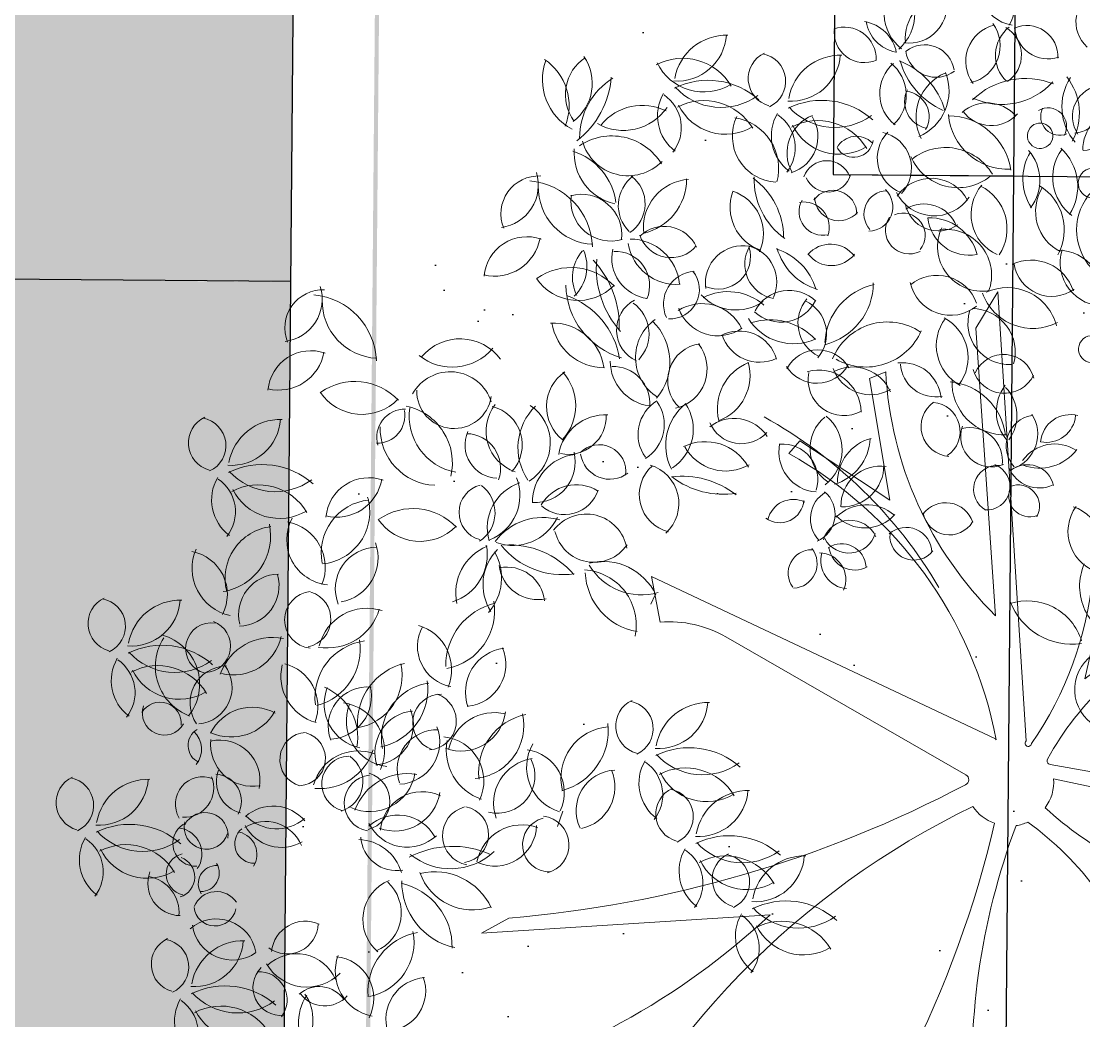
# Model space of a CAD drawing. Header units: millimetres. Extents: x 793 to 3159, y 750 to 2095.
# Drawn here: x 1213.542 to 1216.486, y 998.206 to 1000.975 of the extents above; entities that cross this region are included whole.
import ezdxf

# ---------------------------------------------------------------- set-up
doc = ezdxf.new("R2010")
doc.units = ezdxf.units.MM
doc.linetypes.add('CENTER', pattern=[50.8, 31.75, -6.35, 6.35, -6.35])
doc.linetypes.add('CONTINUA', pattern=[0])
for name, color, linetype in [('A-PISOS', 252, 'Continuous'), ('A-PROY', 252, 'Continuous'), ('A-TEXTO', 2, 'Continuous'), ('A-VEGETACION', 65, 'Continuous')]:
    doc.layers.add(name, color=color, linetype=linetype)
doc.layers.add('JUNTA DE CONTROL', color=7, linetype='Continuous', true_color=0xf43e0b)
pattern_1 = [(50, (-2174.8441, -711.9263), (1.8218467, -0.1593909), [0.1905, -2.0955]), (355, (-2174.8441, -711.9263), (-0.3524342, 1.9105685), [0.1524, -1.6764058]), (100.451445, (-2174.6923, -711.9396), (1.4694125, 1.7511775), [0.1619001, -1.7809024]), (46.1842, (-2174.844, -711.4183), (2.7107904, -0.4204233), [0.28575, -3.14325]), (96.63556, (-2174.6182, -711.4533), (2.3740413, 2.4742612), [0.2428502, -2.671356]), (351.18415, (-2174.844, -711.4183), (2.3740413, 2.4742612), [0.2285997, -2.5145973]), (21, (-2174.5901, -711.5453), (1.5161439, -1.022652), [0.1905, -2.0955]), (326, (-2174.5901, -711.5453), (0.6180203, 1.8418797), [0.1524, -1.6764]), (71.451445, (-2174.4638, -711.6305), (2.1341642, 0.8192277), [0.1619001, -1.7808994]), (37.5, (-2174.8441, -711.9263), (0.03088603, 0.84555039), [0, -1.65608, 0, -1.7018, 0, -1.68275]), (7.5, (-2174.8441, -711.9263), (0.66819663, 1.00180575), [0, -0.97028, 0, -1.61798, 0, -0.64135]), (327.5, (-2175.4105, -711.9263), (1.35590595, -0.05728744), [0, -0.635, 0, -1.9812, 0, -2.6289]), (317.5, (-2175.6645, -711.9263), (1.4812918, 0.2542649), [0, -0.8255, 0, -1.31572, 0, -1.8669])]

# ---------------------------------------------------------------- blocks, each defined once
blk = doc.blocks.new('A$C15914C01')
at = {"layer": 'A-PISOS', "linetype": 'CONTINUA', "ltscale": 0.5}
h = blk.add_hatch(dxfattribs=at)
h.set_pattern_fill('AR-CONC', color=250, scale=0.01)
h.set_pattern_definition(pattern_1)
h.paths.add_polyline_path([(34.8168, -43.9696), (34.8168, -45.5368), (37.5768, -49.109), (37.8168, -48.8387), (37.8168, -47.0445), (37.1712, -47.0445)])
h.paths.add_polyline_path([(37.8168, 43.8485), (34.8168, 43.8485), (34.8168, 37.847), (34.8283, 37.0262), (37.8167, 37.0262)])
h.paths.add_polyline_path([(34.8283, 37.6485), (34.8168, 37.847), (34.8168, 34.847), (34.8283, 34.847)])
h.paths.add_polyline_path([(34.8283, 34.847), (34.8168, 34.847), (34.8168, 31.847), (34.8283, 31.847)])
h.paths.add_polyline_path([(34.8283, 31.847), (34.8168, 31.847), (34.8168, 28.847), (34.8283, 28.847)])
h.paths.add_polyline_path([(34.8283, 28.847), (34.8168, 28.847), (34.8168, 25.847), (34.8283, 25.847)])
h.paths.add_polyline_path([(34.8283, 25.847), (34.8168, 25.847), (34.8168, 22.847), (34.8283, 22.847)])
h.paths.add_polyline_path([(34.8283, 22.847), (34.8168, 22.847), (34.8168, 19.847), (34.8283, 19.847)])
h.paths.add_polyline_path([(34.8283, 19.847), (34.8168, 19.847), (34.8168, 16.847), (34.8283, 16.847)])
h.paths.add_polyline_path([(34.8283, 16.847), (34.8168, 16.847), (34.8168, 13.847), (34.8283, 13.847)])
h.paths.add_polyline_path([(34.8283, 13.847), (34.8168, 13.847), (34.8168, 10.847), (34.8283, 10.847)])
h.paths.add_polyline_path([(34.8283, 10.847), (34.8168, 10.847), (34.8168, 7.847), (34.8283, 7.847)])
h.paths.add_polyline_path([(34.8283, 7.847), (34.8168, 7.847), (34.8283, 4.847), (34.8302, 4.2785)])
h.paths.add_polyline_path([(35.4479, 70.8448), (34.8168, 70.847), (34.8168, 67.847), (35.4198, 67.8451)])
edge = h.paths.add_edge_path()
edge.add_line((34.8168, 74.1154), (34.8168, 73.847))
edge.add_line((34.8168, 73.847), (35.4697, 73.1776))
edge.add_arc((34.4697, 73.1776), 1, 360, 429.689)
h.paths.add_polyline_path([(34.8168, 43.847), (37.8168, 43.847), (34.8168, 43.8485)], flags=17)
h.paths.add_polyline_path([(37.8168, 3.6561), (34.828, 3.6563), (34.8168, -35.1005), (37.8168, -35.1005)])
h.paths.add_polyline_path([(34.8282, 4.2785), (34.8302, 4.2785), (34.8283, 4.847)])
h = blk.add_hatch(dxfattribs=at)
h.set_pattern_fill('AR-CONC', color=250, scale=0.01)
h.set_pattern_definition(pattern_1)
h.paths.add_polyline_path([(34.8168, -42.8196), (32.6278, -43.153), (34.8205, -45.9618), (37.6167, -49.5446), (37.8168, -49.3615), (37.8119, -45.957), (37.2624, -45.9569), (35.0767, -43.153)])
h.paths.add_polyline_path([(37.8168, -31.153), (31.8168, -31.153), (31.8168, -34.153), (37.8168, -34.153)])
h.paths.add_polyline_path([(37.8168, -28.153), (31.8168, -28.153), (31.8168, -31.153), (37.8168, -31.153)])
h.paths.add_polyline_path([(37.8168, -25.153), (31.8168, -25.153), (31.8168, -28.153), (37.8168, -28.153)])
h.paths.add_polyline_path([(37.8168, -22.153), (31.8168, -22.153), (31.8168, -25.153), (37.8168, -25.153)])
h.paths.add_polyline_path([(37.8168, -19.153), (31.8168, -19.153), (31.8168, -22.153), (37.8168, -22.153)])
h.paths.add_polyline_path([(37.8168, -16.153), (31.8168, -16.153), (31.8168, -19.153), (37.8168, -19.153)])
h.paths.add_polyline_path([(37.8168, -13.153), (31.8168, -13.153), (31.8168, -16.153), (37.8168, -16.153)])
h.paths.add_polyline_path([(37.8168, -10.153), (31.8168, -10.153), (31.8168, -13.153), (37.8168, -13.153)])
h.paths.add_polyline_path([(37.8168, -7.153), (31.8168, -7.153), (31.8168, -10.153), (37.8168, -10.153)])
h.paths.add_polyline_path([(37.8168, -4.153), (31.8168, -4.153), (31.8168, -7.153), (37.8168, -7.153)])
h.paths.add_polyline_path([(37.8168, -1.153), (31.8168, -1.153), (31.8168, -4.153), (37.8168, -4.153)])
h.paths.add_polyline_path([(37.8168, 1.847), (30.6868, 1.8451), (30.685, -0.9441), (31.8168, -0.2966), (31.8168, -1.153), (37.8168, -1.153)])
h.paths.add_polyline_path([(34.59, 4.845), (30.6888, 4.8472), (30.6868, 1.8451), (34.8168, 1.847), (37.8168, 1.847), (37.8222, 3.6561), (34.5899, 3.6564)])
h.paths.add_polyline_path([(34.5903, 7.847), (30.6908, 7.8447), (30.6888, 4.8472), (34.59, 4.845)])
h.paths.add_polyline_path([(34.5906, 10.845), (30.6929, 10.847), (30.6908, 7.847), (34.5903, 7.847)])
h.paths.add_polyline_path([(34.5908, 13.845), (30.695, 13.847), (30.6929, 10.8498), (34.5906, 10.845)])
h.paths.add_polyline_path([(34.5911, 16.845), (30.6969, 16.8585), (30.6949, 13.847), (34.5908, 13.845)])
h.paths.add_polyline_path([(34.5914, 19.847), (30.6989, 19.8439), (30.6969, 16.847), (34.5911, 16.845)])
h.paths.add_polyline_path([(34.5917, 22.847), (30.701, 22.847), (30.6989, 19.847), (34.5914, 19.847)])
h.paths.add_polyline_path([(34.5919, 25.845), (30.703, 25.8545), (30.701, 22.847), (34.5917, 22.847)])
h.paths.add_polyline_path([(34.5922, 28.845), (30.705, 28.847), (30.703, 25.8545), (34.5919, 25.845)])
h.paths.add_polyline_path([(34.5925, 31.845), (30.707, 31.847), (30.705, 28.8431), (34.5922, 28.845)])
h.paths.add_polyline_path([(34.5927, 34.847), (30.7091, 34.847), (30.707, 31.847), (34.5925, 31.845)])
h.paths.add_polyline_path([(34.8168, 37.847), (30.7111, 37.8474), (30.7091, 34.847), (34.5927, 34.847), (34.5929, 37.0264), (34.8167, 37.0263)])
h.paths.add_polyline_path([(34.8168, 40.847), (30.7131, 40.8474), (30.7111, 37.8474), (34.8168, 37.847)])
h.paths.add_polyline_path([(31.8168, -35.1004), (37.8168, -35.1004), (37.8168, -34.153), (31.8168, -34.153)])
h.paths.add_polyline_path([(34.8168, -42.8196), (31.8168, -38.9711), (31.8168, -42.1142), (32.6278, -43.153)])
edge = h.paths.add_edge_path()
edge.add_arc((36.3898, 42.3598), 1.2114, 269.2435, 270.7565)
edge.add_line((36.4058, 41.1485), (36.3738, 41.1485))
h.paths.add_polyline_path([(33.4212, 52.8383), (33.4232, 55.847), (30.7232, 55.8475), (30.7212, 52.8475)])
h.paths.add_polyline_path([(33.4293, 64.8439), (33.4313, 67.847), (30.7313, 67.8588), (30.7293, 64.847)])
h.paths.add_polyline_path([(33.4253, 58.8475), (33.4273, 61.8475), (30.7273, 61.8475), (30.7252, 58.8475)])
h.paths.add_polyline_path([(33.4273, 61.847), (33.4293, 64.847), (30.7293, 64.8469), (30.7273, 61.847)])
h.paths.add_polyline_path([(33.4232, 55.8473), (33.4252, 58.8443), (30.7252, 58.8521), (30.7233, 55.8475)])
h.paths.add_polyline_path([(33.4192, 49.8415), (33.4212, 52.8413), (30.7212, 52.8475), (30.7192, 49.8415)])
h.paths.add_polyline_path([(33.4172, 46.8418), (33.4192, 49.8415), (30.7192, 49.8415), (30.7171, 46.8418)])
edge = h.paths.add_edge_path()
edge.add_line((33.4164, 45.5627), (33.4172, 46.8418))
edge.add_line((33.4172, 46.8418), (30.7171, 46.8418))
edge.add_line((30.7171, 46.8418), (30.7131, 40.8474))
edge.add_line((30.7131, 40.8474), (34.8168, 40.847))
edge.add_line((34.8168, 40.847), (34.8168, 43.672))
edge.add_arc((35.4163, 45.58), 2, 180.4964, 252.5566, ccw=False)
edge = h.paths.add_edge_path()
edge.add_line((33.4183, 67.8436), (33.4463, 70.8436))
edge.add_line((33.4463, 70.8436), (31.8168, 70.8493))
edge.add_line((31.8168, 70.8493), (29.2404, 70.847))
edge.add_arc((28.732, 68.9127), 2, -0.0386, 75.2748, ccw=False)
edge.add_line((30.732, 68.9114), (30.7313, 67.8475))
edge.add_line((30.7313, 67.8475), (33.4183, 67.8436))
edge = h.paths.add_edge_path()
edge.add_line((33.4333, 70.8393), (33.4337, 71.5955))
edge.add_arc((31.4338, 71.5781), 2, 0.4964, 78.8828)
edge.add_line((31.8194, 73.5406), (31.8168, 70.847))
edge.add_line((31.8168, 70.847), (33.4333, 70.8393))
at = {"layer": 'A-PISOS', "color": 250, "linetype": 'CONTINUA', "ltscale": 0.5}
blk.add_line((30.6929, 10.847), (34.5906, 10.847), dxfattribs=at)
blk = doc.blocks.new('XR-CONJUNTO$0$A$C458D45B7')
at = {"lineweight": 0, "extrusion": (-2.43104e-07, -5.45806e-06, 1)}
for p, q in [((-0.995, 0.4864), (-0.9832, 0.5121)), ((-1.2482, -0.1317), (-1.2336, -0.0892))]:
    blk.add_line(p, q, dxfattribs=at)
blk.add_lwpolyline([(0.1057, -1.746), (0.1681, -1.7494, -0.110183), (-0.0866, -0.95, -0.110183), (0.0225, -0.1181, 0.069274), (0.0548, -0.1083, -0.159056), (0.3751, -0.5382), (0.4313, -0.5098), (0.2694, -0.2414), (0.6188, -0.3643), (0.5483, -0.2962, -0.129481), (0.1024, -0.068, 0.184379), (0.1254, 0.0127), (0.8832, -0.1415), (0.8943, -0.0784), (0.1156, 0.0518, -0.487233), (0.1075, 0.0667, -0.157099), (0.4909, 0.4325), (0.4557, 0.4846), (0.2096, 0.2904), (0.2879, 0.6525), (0.2292, 0.5741, -0.1274), (0.063, 0.1098, -1.508538), (0.0487, 0.1166), (-0.0409, 1.3604), (-0.1014, 1.2588), (-0.0393, 0.4627, -0.187108), (-0.3498, 1.1361), (-0.3949, 1.1174), (-0.3356, 0.7801), (-0.586, 0.9428), (-0.6161, 0.9071, -0.222061), (-0.0345, 0.1193), (-0.0367, 0.1218), (-0.9935, 0.563), (-0.9683, 0.4373, -0.148996), (-0.7862, 0.3977), (-0.1177, 0.0214, -0.61159), (-0.1188, -0.006, -0.101655), (-1.381, -0.3864), (-1.4565, -0.4291), (-0.657, -0.3716, -0.12496), (-1.5382, -0.8654), (-1.5037, -0.924), (-0.968, -0.7054), (-1.2263, -1.1913), (-1.1801, -1.2004, -0.176723), (-0.0978, -0.0662, 0.164875), (-0.0374, -0.112, -0.122319), (-0.6656, -1.3725), (-0.6394, -1.3961), (-0.165, -0.7555, -0.101541), (-0.347, -1.7346), (-0.3067, -1.749), (-0.1198, -1.2235), (0.1057, -1.746)], format="xyb", close=True, dxfattribs=at)
at = {"lineweight": 0, "extrusion": (2.43104e-07, 5.45806e-06, -1)}
for centre, major_axis, start_param, end_param in [((0.0042, 2.1974), (0.0729, 0.0664, 0), 2.435719, 4.793581), ((-0.1299, 2.1619), (0.0875, -0.0961, 0), 4.288332, 5.954002), ((-0.2372, 2.1306), (0.0929, 0.0846, 0), 2.963691, 4.711116), ((-0.4058, 2.1267), (0.0945, 0.086, 0), 6.118592, 7.872489), ((-0.293, 2.1509), (0.0767, 0.0698, 0), 0.466811, 2.453539), ((0.2617, 2.1105), (0.0688, 0.0627, 0), 3.032355, 5.058346), ((-0.1885, 2.0624), (0.0852, 0.0776, 0), 3.756525, 5.436782), ((-0.4714, 2.0024), (0.0589, -0.0646, 0), 3.521134, 5.485211), ((-0.4325, 2.0004), (0.0716, -0.0786, 0), 4.02893, 5.260687), ((-0.3105, 2.1233), (0.0764, 0.0696, 0), 2.495781, 3.712279), ((-0.0328, 1.9994), (0.076, 0.0692, 0), 3.228586, 5.199475), ((-0.1454, 2.0411), (0.0706, -0.0775, 0), -1.470872, 0.49979), ((0.0466, 2.0162), (0.0674, -0.074, 0), 1.501594, 3.203821), ((-0.07, 2.016), (0.0655, 0.0596, 0), 5.981568, 7.978483), ((0.0335, 2.0128), (0.0579, -0.0636, 0), 3.454568, 5.497253), ((0.0914, 2.099), (0.0621, -0.0681, 0), 0.403031, 2.295039), ((-0.9355, 2.0725), (0.0917, -0.1007, 0), -0.777492, 0.800951), ((-0.7983, 1.9196), (0.0977, -0.1073, 0), 2.477681, 3.902549), ((-0.4172, 2.0758), (0.0619, 0.0564, 0), 1.882964, 4.009811), ((-0.249, 1.9601), (0.0612, 0.0557, 0), 4.777693, 6.850302), ((-1.2998, 1.9265), (0.0962, 0.0876, 0), 0.12096, 1.668935), ((-0.9188, 1.843), (0.1055, -0.1158, 0), 3.38331, 4.908592), ((-0.6597, 1.9456), (0.0578, 0.0526, 0), 2.569534, 5.006064), ((-0.7114, 1.9376), (0.0521, -0.0572, 0), 4.051015, 6.582941), ((-0.6194, 2.0197), (0.0917, -0.1007, 0), -0.777492, 0.800951), ((-0.4822, 1.8669), (0.0977, -0.1073, 0), 2.477681, 3.902549), ((-0.2181, 2.0381), (0.0628, 0.0572, 0), 1.653322, 3.720775), ((-1.152, 1.9381), (0.1152, 0.1049, 0), 2.795095, 4.221359), ((-1.3878, 1.8644), (0.1039, -0.1141, 0), 4.462982, 5.82067), ((-1.1219, 1.8971), (0.0823, -0.0904, 0), 1.663538, 3.291746), ((-0.8615, 2.0515), (0.0974, -0.107, 0), 0.190237, 1.841773), ((-0.2631, 1.9078), (0.0742, -0.0815, 0), 1.389785, 3.157191), ((-0.4105, 1.9023), (0.0749, -0.0822, 0), 4.528164, 6.260856), ((-0.3885, 1.8048), (0.1511, 0.1376, 0), 5.790531, 6.74088), ((-0.111, 2.0591), (0.1593, 0.1451, 0), 2.721102, 3.592312), ((-1.3634, 1.9626), (0.1662, -0.1825, 0), -0.763834, 0.071768), ((-0.8471, 1.7282), (0.156, 0.1421, 0), 4.983233, 6.17178), ((-0.1396, 1.8436), (0.0979, 0.0892, 0), 3.408341, 5.039982), ((-0.3192, 1.9147), (0.0929, -0.102, 0), -1.217298, 0.327095), ((0.0319, 1.7409), (0.1422, -0.1561, 0), 3.105155, 4.25074), ((-0.0365, 2.0707), (0.1414, 0.1288, 0), 1.467491, 2.732342), ((0.2821, 1.8758), (0.1111, 0.1011, 0), 3.157429, 4.441949), ((0.0189, 1.8558), (0.1089, -0.1195, 0), -1.511614, -0.337271), ((-1.009, 1.7783), (0.131, -0.1438, 0), 2.296813, 3.315554), ((-0.814, 2.036), (0.1269, 0.1155, 0), 1.666781, 3.133707), ((-0.2288, 1.8855), (0.0506, -0.0555, 0), 0.933482, 2.755369), ((0.2485, 1.8483), (0.0645, 0.0587, 0), 3.279326, 5.34853), ((0.1587, 1.8899), (0.0599, -0.0657, 0), -1.298179, 0.629945), ((-0.8653, 1.841), (0.0909, 0.0828, 0), 2.943806, 4.400315), ((-1.0319, 1.8066), (0.0813, 0.074, 0), 6.042078, 7.680112), ((-0.8582, 1.7264), (0.1055, -0.1158, 0), 3.38331, 4.908592), ((-0.5311, 1.6755), (0.156, 0.1421, 0), 4.983233, 6.17178), ((-0.3061, 1.8431), (0.0521, 0.0475, 0), 5.554345, 7.543913), ((-0.074, 1.7783), (0.0778, 0.0708, 0), 4.718022, 6.28628), ((-1.0838, 1.9455), (0.0991, -0.1088, 0), -0.235546, 1.240656), ((-1.0291, 1.7206), (0.0995, -0.1093, 0), 2.987152, 4.333632), ((-0.8009, 1.9349), (0.0974, -0.107, 0), 0.190237, 1.841773), ((-0.498, 1.9833), (0.1269, 0.1155, 0), 1.666781, 3.133707), ((-0.0641, 1.9178), (0.0654, -0.0719, 0), -0.113868, 1.668116), ((0.0938, 1.8197), (0.0347, -0.0381, 0), 3.344357, 5.954753), ((0.126, 1.8478), (0.0388, 0.0354, 0), 1.911053, 4.31249), ((0.2993, 1.7579), (0.0802, 0.073, 0), 3.851049, 5.360604), ((0.1863, 1.8557), (0.0752, 0.0685, 0), 0.549271, 2.256423), ((-0.653, 1.7863), (0.0858, -0.0942, 0), 0.781255, 2.741725), ((-0.7937, 1.6949), (0.096, -0.1054, 0), 4.01839, 5.703394), ((-0.5493, 1.7883), (0.0909, 0.0828, 0), 2.943806, 4.400315), ((-0.7159, 1.7539), (0.0813, 0.074, 0), 6.042078, 7.680112), ((-0.5178, 1.7413), (0.0819, 0.0746, 0), 3.373512, 5.073607), ((-0.5421, 1.6737), (0.1055, -0.1158, 0), 3.38331, 4.908592), ((-0.6478, 1.7849), (0.0704, -0.0773, 0), -1.40138, 0.435272), ((-0.1814, 1.6713), (0.118, -0.1296, 0), 3.873122, 5.299363), ((-0.0171, 1.8665), (0.1229, 0.1119, 0), 2.257964, 3.78171), ((0.0722, 1.7936), (0.0237, -0.0261, 0), 2.96706, 9.250245), ((-0.4848, 1.8822), (0.0974, -0.107, 0), 0.190237, 1.841773), ((-0.2766, 1.7286), (0.0686, -0.0753, 0), 1.097202, 3.081073), ((-0.3848, 1.6998), (0.0683, -0.0751, 0), 4.086773, 6.202249), ((-1.1128, 1.6223), (0.1187, 0.1081, 0), 4.848797, 6.466165), ((-1.0695, 1.804), (0.097, 0.0883, 0), 1.500249, 3.596824), ((-0.4359, 1.7257), (0.0419, -0.046, 0), 2.826188, 4.650454), ((-0.4438, 1.7833), (0.0397, 0.0362, 0), 0.868721, 3.311423), ((-1.0739, 1.736), (0.1068, 0.0973, 0), 2.523636, 3.952007), ((-1.273, 1.5741), (0.1281, 0.1167, 0), 5.751999, 6.8786), ((-0.1879, 1.6085), (0.1112, 0.1012, 0), 4.767873, 6.47899), ((0.1669, 1.6745), (0.1047, 0.0953, 0), 3.274239, 4.424714), ((-0.0544, 1.6689), (0.0855, -0.0939, 0), -1.555152, -0.195414), ((0.2402, 1.6801), (0.0975, 0.0888, 0), 2.940453, 4.494287), ((0.0349, 1.6527), (0.1056, 0.0962, 0), 6.178704, 7.585525), ((-0.5176, 1.6517), (0.0501, 0.0456, 0), 4.224988, 6.658395), ((-0.1553, 1.7894), (0.0954, -0.1047, 0), 0.046634, 1.902742), ((0.2206, 1.6638), (0.0279, -0.0307, 0), 2.96706, 9.250245), ((-1.4355, 1.6437), (0.0877, 0.0799, 0), 0.433013, 2.162826), ((-0.5147, 1.6977), (0.0439, -0.0482, 0), -0.56334, 1.901924), ((-1.3147, 1.5651), (0.0708, -0.0777, 0), 1.912634, 3.921497), ((-1.3553, 1.4666), (0.1282, -0.1407, 0), 3.959959, 5.407863), ((-0.9938, 1.5913), (0.068, -0.0746, 0), 1.509031, 3.230067), ((-1.1165, 1.5946), (0.0711, 0.0647, 0), 6.086583, 7.987859), ((-0.8905, 1.5304), (0.0904, -0.0993, 0), 2.180836, 3.805257), ((-1.0613, 1.664), (0.1148, 0.1045, 0), 0.729589, 2.076019), ((-0.8419, 1.502), (0.1388, -0.1524, 0), 4.502869, 5.43636), ((-0.5182, 1.668), (0.1486, 0.1354, 0), 2.914364, 3.903954), ((-0.2276, 1.5595), (0.0766, -0.0842, 0), 2.904002, 4.961936), ((0.0057, 1.5758), (0.0909, 0.0828, 0), 2.724137, 4.584349), ((-0.1496, 1.5339), (0.0979, 0.0892, 0), 5.907215, 7.590286), ((0.1866, 1.5851), (0.0842, -0.0924, 0), 1.201658, 2.848598), ((-0.0012, 1.5327), (0.1054, 0.096, 0), 5.984703, 7.520962), ((-1.1585, 1.6403), (0.1171, 0.1066, 0), 2.346008, 3.897533), ((-1.1966, 1.5079), (0.0832, 0.0758, 0), 5.174415, 7.124419), ((-0.6595, 1.5891), (0.0929, 0.0846, 0), 2.627043, 4.223783), ((-0.8165, 1.5144), (0.0838, -0.0921, 0), 4.193796, 5.852843), ((-0.4997, 1.5714), (0.0445, -0.0489, 0), 2.944219, 5.44265), ((-0.3491, 1.5731), (0.0478, 0.0436, 0), 3.148251, 5.403679), ((-0.4013, 1.5925), (0.0497, 0.0453, 0), 6.214944, 8.566879), ((-0.2205, 1.6862), (0.0787, -0.0864, 0), -0.245148, 1.837365), ((0.3329, 1.535), (0.1162, 0.1058, 0), 3.122332, 4.628138), ((-1.1158, 1.6017), (0.0814, 0.0742, 0), 2.006107, 4.023111), ((-0.528, 1.5782), (0.0442, -0.0486, 0), 0.500448, 2.802096), ((-0.5802, 1.5341), (0.0521, 0.0474, 0), 5.268129, 7.350204), ((-0.4837, 1.6205), (0.0498, 0.0453, 0), 1.422714, 3.822562), ((-0.2083, 1.6213), (0.0631, -0.0693, 0), 0.112143, 2.110108), ((-0.2468, 1.505), (0.0717, 0.0653, 0), 4.892044, 6.630501), ((-0.2882, 1.5286), (0.0442, -0.0485, 0), 0.255526, 2.887943), ((-0.3051, 1.5146), (0.0414, -0.0455, 0), 3.483272, 6.139391), ((-0.2317, 1.4264), (0.1016, 0.0926, 0), 5.415593, 6.754417), ((-0.1223, 1.576), (0.085, 0.0774, 0), 2.11334, 3.773203), ((-0.9659, 1.4359), (0.0722, 0.0658, 0), 4.673764, 6.588465), ((-0.0858, 1.485), (0.083, -0.0911, 0), 0.579053, 2.739108), ((-0.1861, 1.4051), (0.0941, 0.0857, 0), 5.318722, 7.374748), ((-1.3455, 1.3817), (0.0886, 0.0806, 0), 3.960448, 5.771942), ((-0.9481, 1.5375), (0.061, -0.067, 0), -0.150992, 1.981102), ((-1.4365, 1.5191), (0.0859, -0.0944, 0), -0.662987, 0.966479), ((-0.9337, 1.5074), (0.0992, 0.0904, 0), 2.220183, 3.713936), ((-1.0597, 1.3608), (0.1011, 0.0921, 0), 5.439001, 6.928596), ((-0.7482, 1.3789), (0.0762, 0.0694, 0), 3.722819, 5.63009), ((-0.8167, 1.4505), (0.0603, -0.0662, 0), -1.159685, 1.145202), ((-0.6463, 1.4317), (0.0714, 0.0651, 0), 2.477016, 4.406547), ((-0.7569, 1.3812), (0.0694, -0.0762, 0), 4.137529, 5.870655), ((-0.704, 1.3144), (0.1119, -0.1229, 0), 4.171907, 5.160271), ((-0.4956, 1.5206), (0.1106, -0.1214, 0), 1.015052, 2.030709), ((-0.5052, 1.4057), (0.0555, -0.061, 0), 3.014721, 4.80292), ((0.1269, 1.3556), (0.0816, -0.0896, 0), 3.861328, 5.736568), ((0.2517, 1.4439), (0.0813, -0.0893, 0), 0.692403, 2.597207), ((-1.1108, 1.3917), (0.0808, 0.0736, 0), 3.386603, 4.597162), ((-1.2939, 1.4198), (0.0841, 0.0766, 0), 0.322787, 1.54187), ((-0.9978, 1.4459), (0.084, 0.0765, 0), 2.436245, 4.083302), ((-1.1007, 1.3682), (0.0639, -0.0701, 0), 3.828768, 5.840055), ((-0.5034, 1.5093), (0.0542, -0.0596, 0), -0.192693, 1.638897), ((0.0511, 1.3256), (0.0912, 0.083, 0), 5.008977, 6.700148), ((-1.2224, 1.2529), (0.1215, 0.1107, 0), 4.829964, 6.260834), ((-1.3566, 1.2537), (0.1802, -0.1979, 0), 4.689281, 5.487505), ((-0.8903, 1.4189), (0.1777, -0.1951, 0), 1.569254, 2.391962), ((0.1079, 1.455), (0.0714, -0.0784, 0), 0.109406, 2.139195), ((-1.205, 1.4659), (0.1033, 0.094, 0), 1.507007, 3.274527), ((-0.8763, 1.3191), (0.0611, -0.0671, 0), 1.879129, 3.811135), ((-0.949, 1.3586), (0.0599, 0.0546, 0), 0.054114, 2.354051), ((-0.1723, 1.4082), (0.0844, 0.0769, 0), 1.617882, 3.663346), ((-0.2092, 1.2879), (0.0862, 0.0785, 0), 4.763491, 6.669633), ((-2.0314, 1.3228), (0.0877, 0.0799, 0), 0.433013, 2.162826), ((-1.0243, 1.3738), (0.1579, 0.1438, 0), 2.583302, 3.854955), ((-0.787, 1.2057), (0.1099, 0.1001, 0), 4.957677, 6.173301), ((-0.6187, 1.2527), (0.0789, 0.0718, 0), 4.358962, 6.212976), ((-0.5633, 1.3809), (0.1309, 0.1192, 0), 0.733394, 2.059133), ((-0.3474, 1.2096), (0.1268, 0.1155, 0), 3.913737, 5.238547), ((0.0552, 1.4072), (0.0994, -0.1091, 0), 0.247987, 1.955937), ((-0.0138, 1.2312), (0.1042, 0.0949, 0), 5.013393, 6.761813), ((-1.9106, 1.2442), (0.0708, -0.0777, 0), 1.912634, 3.921497), ((-1.9513, 1.1457), (0.1282, -0.1407, 0), 3.959959, 5.407863), ((-1.3079, 1.1276), (0.1656, 0.1508, 0), 5.778144, 6.851017), ((-1.0024, 1.2462), (0.0696, 0.0634, 0), 2.725223, 4.948788), ((-0.8592, 1.1981), (0.0824, -0.0904, 0), 3.301613, 4.995181), ((-0.767, 1.4362), (0.0892, -0.098, 0), 0.126513, 1.545739), ((-0.6424, 1.3776), (0.0718, -0.0789, 0), -0.389637, 1.478935), ((-0.4919, 1.2698), (0.0755, 0.0688, 0), 2.758842, 4.586416), ((-0.6154, 1.2384), (0.0679, -0.0745, 0), 4.313629, 6.154081), ((-1.7544, 1.3194), (0.1171, 0.1066, 0), 2.346008, 3.897533), ((-1.1102, 1.2347), (0.07, -0.0768, 0), 4.485205, 6.206033), ((-0.8168, 1.3464), (0.0849, 0.0773, 0), 1.683404, 3.531065), ((-0.0087, 1.2737), (0.0771, -0.0847, 0), 0.678402, 2.611537), ((-0.112, 1.1928), (0.0813, -0.0893, 0), 3.878152, 5.717737), ((-1.2724, 1.12), (0.1058, 0.0963, 0), 5.403044, 6.867191), ((-0.9137, 1.1706), (0.0958, 0.0873, 0), 2.860422, 4.82661), ((-1.1043, 1.1567), (0.1156, 0.1052, 0), 6.209025, 7.712616), ((-0.6071, 1.3584), (0.0989, -0.1086, 0), 0.294169, 1.747426), ((-0.67, 1.1032), (0.1171, -0.1285, 0), 3.576093, 4.681646), ((-0.3449, 1.1103), (0.1211, 0.1103, 0), 4.257347, 6.034635), ((-0.0846, 1.211), (0.0929, 0.0846, 0), 2.79378, 4.515572), ((-0.2468, 1.1762), (0.0923, 0.084, 0), 5.935163, 7.664121), ((-1.1305, 1.2878), (0.1089, 0.0992, 0), 2.299701, 3.713789), ((-0.7554, 1.1381), (0.0794, 0.0723, 0), 4.933114, 6.739463), ((-0.4065, 1.3168), (0.1132, -0.1243, 0), -0.424739, 1.243343), ((0.2212, 1.2039), (0.0251, -0.0276, 0), 2.96706, 9.250245), ((-1.5286, 1.0775), (0.094, -0.1032, 0), 3.007891, 4.802385), ((-0.8507, 1.1073), (0.0693, -0.0761, 0), 1.484213, 3.740786), ((-0.9567, 1.1387), (0.0754, -0.0828, 0), -1.507027, 0.507296), ((-0.7001, 1.2689), (0.0737, -0.0809, 0), 0.29539, 1.986601), ((-1.9414, 1.0608), (0.0886, 0.0806, 0), 3.960448, 5.771942), ((-1.5522, 1.2853), (0.1086, 0.0989, 0), 1.431238, 2.976463), ((-0.5369, 1.0974), (0.0658, -0.0722, 0), 2.786116, 4.927942), ((-0.0228, 1.1011), (0.0578, -0.0635, 0), 2.718476, 5.202531), ((-2.0324, 1.1982), (0.0859, -0.0944, 0), -0.662987, 0.966479), ((-0.9869, 1.1611), (0.0852, -0.0935, 0), 0.871539, 2.291423), ((-0.6777, 1.0309), (0.0927, -0.1017, 0), 2.059504, 3.492689), ((-0.8596, 1.1211), (0.0902, -0.099, 0), -1.122903, 0.372254), ((-0.5413, 1.2019), (0.067, -0.0735, 0), -0.319303, 1.742731), ((-0.4409, 1.0338), (0.0849, 0.0773, 0), 4.975327, 6.602725), ((-0.3023, 1.0547), (0.072, -0.079, 0), 3.75091, 5.351098), ((-0.2116, 1.1655), (0.066, -0.0724, 0), 0.546012, 2.232732), ((-1.5552, 1.0062), (0.0882, 0.0803, 0), 4.376918, 6.706693), ((-1.1709, 1.0321), (0.0792, -0.087, 0), 1.388174, 3.260866), ((-1.3462, 1.0335), (0.0931, -0.1023, 0), 4.706547, 6.175138), ((-1.1048, 1.0417), (0.0689, -0.0757, 0), 3.841411, 5.517894), ((-0.4653, 1.1127), (0.0669, -0.0734, 0), 0.220103, 2.505457), ((-0.5342, 1.0219), (0.0789, -0.0866, 0), 3.594028, 5.438478), ((-0.3918, 1.1823), (0.0816, 0.0743, 0), 1.780436, 3.521944), ((-0.0208, 1.1688), (0.0604, -0.0663, 0), -0.386025, 2.03652), ((-1.8183, 0.932), (0.1215, 0.1107, 0), 4.829964, 6.260834), ((-0.1847, 0.9403), (0.1257, 0.1145, 0), 5.531693, 6.884809), ((-0.021, 1.1094), (0.0976, -0.1072, 0), 0.681699, 2.34653), ((0.0778, 1.029), (0.0809, -0.0889, 0), 1.574231, 2.956224), ((-0.0971, 1.0171), (0.0828, 0.0754, 0), 6.243367, 7.661544), ((-1.8009, 1.145), (0.1033, 0.094, 0), 1.507007, 3.274527), ((-1.5448, 1.0724), (0.07, -0.0769, 0), -0.68977, 2.320487), ((-1.3376, 0.9627), (0.0874, 0.0796, 0), 2.623712, 4.545795), ((-1.2062, 0.9183), (0.1081, -0.1187, 0), 1.708503, 3.098877), ((-1.4021, 0.9296), (0.0841, -0.0923, 0), 4.461105, 6.452023), ((-0.9253, 0.9573), (0.0806, 0.0734, 0), 3.252058, 4.890122), ((-1.0725, 0.9836), (0.0744, -0.0817, 0), -1.448474, 0.171544), ((-0.8112, 0.9288), (0.0985, -0.1082, 0), 1.831021, 3.199634), ((-1.0088, 0.9708), (0.0857, -0.0941, 0), -1.436373, 0.154478), ((-0.1675, 0.986), (0.0558, -0.0613, 0), 0.798614, 3.251784), ((-0.2228, 0.9719), (0.0542, -0.0596, 0), 3.954961, 6.417696), ((-1.6798, 0.9428), (0.0579, 0.0528, 0), 3.59556, 5.460531), ((-1.758, 1.0028), (0.052, -0.0571, 0), -1.020319, 0.753739), ((-1.5119, 1.0019), (0.116, 0.1056, 0), 2.481573, 4.024265), ((-1.7087, 0.8718), (0.1187, 0.1081, 0), 5.646964, 7.247292), ((-1.4637, 0.924), (0.0733, -0.0805, 0), 4.103585, 6.187534), ((-1.1243, 0.8789), (0.0882, -0.0968, 0), 2.464608, 3.925538), ((-1.2285, 1.0053), (0.0712, -0.0782, 0), -0.876513, 0.931251), ((-0.7677, 0.8949), (0.0731, -0.0803, 0), 3.198476, 4.872149), ((-1.2994, -0.1212), (0.8654, -0.9503, 0), 4.378102, 4.910694), ((-0.4465, 0.923), (0.0749, -0.0823, 0), 1.32027, 3.186102), ((-0.5895, 0.9174), (0.0895, 0.0815, 0), 6.126458, 7.932014), ((0.0718, 0.9341), (0.0581, -0.0638, 0), 1.57169, 3.693068), ((-0.0274, 0.9664), (0.0743, 0.0677, 0), 0.147209, 1.973323), ((0.1634, 0.9393), (0.0556, -0.0611, 0), 2.387996, 4.129426), ((0.0964, 1.0255), (0.06, 0.0546, 0), 0.815121, 2.500036), ((-2.2017, 0.923), (0.0578, 0.0526, 0), 2.569534, 5.006064), ((-2.2534, 0.9149), (0.0521, -0.0572, 0), 4.051015, 6.582941), ((-2.1614, 0.9971), (0.0917, -0.1007, 0), -0.777492, 0.800951), ((-2.0242, 0.8443), (0.0977, -0.1073, 0), 2.477681, 3.902549), ((-1.5907, 0.9688), (0.1171, 0.1066, 0), 2.346008, 3.897533), ((-0.7486, 1.0286), (0.0705, 0.0642, 0), 1.468367, 3.471663), ((-0.0559, 0.9595), (0.0569, -0.0624, 0), 0.319602, 2.642333), ((-0.1163, 0.8914), (0.0682, 0.0621, 0), 5.215357, 7.148249), ((-1.4213, 0.9238), (0.0622, -0.0683, 0), 0.774082, 2.712763), ((-1.5101, 0.8588), (0.0644, -0.0707, 0), 3.891716, 5.781765), ((-0.8473, 0.8001), (0.102, 0.0929, 0), 4.995087, 6.501391), ((-0.5291, 0.9546), (0.0926, -0.1017, 0), -0.802808, 0.441154), ((-0.3565, 0.8309), (0.0837, -0.0919, 0), 2.2894, 3.618387), ((0.1211, 0.8311), (0.0734, -0.0806, 0), 2.91866, 4.455073), ((-1.1416, 0.8526), (0.055, 0.0501, 0), 4.642334, 7.153075), ((-0.7921, 0.9853), (0.0947, 0.0863, 0), 1.770281, 3.378964), ((-0.5325, 0.9125), (0.0823, 0.075, 0), 2.376211, 4.070976), ((-0.6329, 0.8358), (0.0657, -0.0721, 0), 3.796937, 5.756321), ((0.078, 1.0001), (0.0942, 0.0858, 0), 1.362924, 2.66774), ((-1.1915, 0.7669), (0.0989, 0.0901, 0), 3.859278, 5.326746), ((-1.3201, 0.8772), (0.083, 0.0756, 0), 0.485033, 2.348613), ((-1.1122, 0.9137), (0.0553, -0.0607, 0), 0.075932, 2.150784), ((0.0454, 0.8072), (0.0554, 0.0505, 0), 4.787356, 6.776726), ((-2.073, 0.6529), (0.156, 0.1421, 0), 4.983233, 6.17178), ((-0.9236, 0.7908), (0.0783, 0.0713, 0), 2.537905, 4.724515), ((-1.0304, 0.7652), (0.0746, -0.0819, 0), 4.155282, 6.27321), ((-0.3606, 0.7645), (0.0814, 0.0741, 0), 3.845357, 5.580639), ((-0.4679, 0.8761), (0.0776, -0.0852, 0), -0.841343, 0.75028), ((-0.0367, 0.8129), (0.0493, 0.0449, 0), 2.817435, 5.511193), ((-0.0676, 0.8205), (0.0437, -0.048, 0), 4.232877, 7.091666), ((0.0775, 0.9087), (0.0672, 0.0612, 0), 1.865542, 3.474244), ((-2.0913, 0.7657), (0.0909, 0.0828, 0), 2.943806, 4.400315), ((-2.0399, 0.9606), (0.1269, 0.1155, 0), 1.666781, 3.133707), ((-2.0841, 0.651), (0.1055, -0.1158, 0), 3.38331, 4.908592), ((-1.8687, 0.8476), (0.0859, -0.0944, 0), -0.662987, 0.966479), ((-1.7777, 0.7102), (0.0886, 0.0806, 0), 3.960448, 5.771942), ((-1.4919, 0.7831), (0.0973, 0.0886, 0), 0.348363, 1.921752), ((-0.9096, 0.5988), (0.1798, 0.1637, 0), 5.321024, 6.105533), ((-0.7999, 1.0231), (0.1551, -0.1703, 0), 0.56769, 1.386681), ((0.0208, 0.767), (0.0437, 0.0398, 0), 5.051133, 7.528857), ((-2.2578, 0.7313), (0.0813, 0.074, 0), 6.042078, 7.680112), ((-1.4502, 0.7368), (0.0579, 0.0527, 0), 2.56896, 5.189701), ((-1.5233, 0.7352), (0.0699, 0.0637, 0), 6.091264, 8.002318), ((-1.319, 0.6954), (0.0881, -0.0967, 0), 2.021869, 3.557154), ((-1.2031, 0.7027), (0.0835, 0.076, 0), 4.405561, 5.99158), ((-1.2371, 0.8308), (0.066, -0.0725, 0), -0.528936, 1.44036), ((-0.4695, 0.7279), (0.0631, 0.0575, 0), 3.093643, 4.913444), ((-0.568, 0.7397), (0.0601, 0.0547, 0), 6.142274, 8.177719), ((0.0527, 0.7963), (0.0435, 0.0396, 0), 1.947339, 4.356092), ((-2.0268, 0.8596), (0.0974, -0.107, 0), 0.190237, 1.841773), ((-1.7627, 0.6224), (0.1084, 0.0988, 0), 3.669788, 5.33772), ((-1.9208, 0.7342), (0.1072, 0.0976, 0), 0.442262, 2.206763), ((-0.64, 0.782), (0.0449, -0.0493, 0), -0.767638, 1.35419), ((-0.6021, 0.7082), (0.0485, -0.0532, 0), 2.531519, 4.330464), ((-0.3992, 0.6485), (0.08, -0.0879, 0), 3.083668, 4.58896), ((-0.1796, 0.696), (0.0582, 0.053, 0), 4.512669, 6.693847), ((0.2764, 0.6991), (0.0791, -0.0868, 0), 0.945198, 2.934572), ((0.1335, 0.6463), (0.0937, 0.0853, 0), 5.766347, 7.572893), ((-1.6546, 0.5814), (0.1215, 0.1107, 0), 4.829964, 6.260834), ((-1.2947, 0.5609), (0.1099, -0.1207, 0), 2.931222, 4.165062), ((-1.175, 0.6208), (0.0842, 0.0767, 0), 4.522013, 6.842572), ((-0.4046, 0.8123), (0.0738, -0.081, 0), -0.123645, 1.540151), ((-0.1698, 0.7599), (0.0549, 0.05, 0), 1.27455, 3.6939), ((-1.8791, 0.6577), (0.0933, 0.085, 0), 2.40732, 4.363917), ((-1.6372, 0.7944), (0.1033, 0.094, 0), 1.507007, 3.274527), ((-1.3789, 0.7812), (0.1001, 0.0911, 0), 1.169823, 2.653237), ((-0.4438, 0.6455), (0.0579, 0.0527, 0), 4.184928, 6.579797), ((-0.2886, 0.6341), (0.0527, 0.048, 0), 4.72306, 6.97036), ((-2.031, 0.549), (0.1066, 0.0971, 0), 3.614858, 5.324604), ((-2.207, 0.6655), (0.1058, -0.1161, 0), -1.044216, 0.564097), ((-2.0263, 0.5794), (0.0866, -0.0951, 0), 4.058135, 5.821951), ((-1.1544, 0.7122), (0.0821, 0.0748, 0), 1.33266, 3.64214), ((-0.448, 0.709), (0.0512, -0.0562, 0), -0.553543, 1.806438), ((-0.2677, 0.6813), (0.0491, 0.0447, 0), 1.390878, 3.965269), ((-1.8764, 0.6077), (0.084, -0.0923, 0), -1.172702, 0.548866), ((-1.3859, 0.4132), (0.1577, -0.1732, 0), 3.805634, 4.734842), ((-0.467, 0.5911), (0.0499, 0.0454, 0), 4.855946, 6.96347), ((-2.1336, 0.5756), (0.0897, -0.0984, 0), 0.939726, 2.715407), ((-2.2892, 0.5026), (0.0814, -0.0893, 0), 4.062449, 5.922904), ((-1.7543, 0.5224), (0.0851, 0.0775, 0), 3.49197, 5.441026), ((-1.3953, 0.5139), (0.0945, -0.1038, 0), 2.094299, 3.479864), ((-1.5856, 0.6185), (0.0918, -0.1008, 0), -1.038185, 0.431861), ((-1.3219, 0.5377), (0.0932, -0.1023, 0), 1.735743, 3.08508), ((-1.5511, 0.5541), (0.0956, -0.105, 0), -1.374011, -0.106904), ((-1.2427, 0.7828), (0.1459, -0.1602, 0), 0.576584, 1.630167), ((-0.5502, 0.5762), (0.0437, -0.048, 0), 1.66898, 3.880303), ((-0.6035, 0.6024), (0.046, -0.0505, 0), -1.501293, 0.682109), ((-0.5286, 0.559), (0.0543, 0.0494, 0), 5.447315, 7.423476), ((-0.4468, 0.6123), (0.0579, 0.0527, 0), 2.388416, 4.14107), ((-0.431, 0.6584), (0.0537, 0.0489, 0), 1.806584, 3.716335), ((-1.3093, 0.6043), (0.0727, -0.0798, 0), 0.510549, 2.173634), ((-1.3938, 0.4807), (0.0708, -0.0777, 0), 3.680969, 5.33081), ((-1.0221, 0.6813), (0.114, -0.1251, 0), 0.456973, 1.764511), ((-1.126, 0.4438), (0.1078, -0.1184, 0), 3.628927, 5.00712), ((0.3473, 0.5481), (0.1144, 0.1041, 0), 2.574184, 4.282798), ((-2.0245, 0.4486), (0.0829, 0.0755, 0), 3.634893, 5.426724), ((-2.1377, 0.5282), (0.0831, 0.0757, 0), 0.456725, 2.280221), ((-1.1874, 0.4272), (0.1129, 0.1028, 0), 5.505124, 7.21995), ((-1.0048, 0.5807), (0.1277, 0.1163, 0), 2.469871, 3.829802), ((-1.9306, 0.4349), (0.0529, -0.0581, 0), 0.8313, 3.777278), ((-1.9592, 0.4368), (0.0578, 0.0526, 0), 5.742434, 8.380981), ((0.0494, 0.3474), (0.1164, 0.106, 0), 5.132034, 6.713723), ((0.1713, 0.5686), (0.1352, 0.1231, 0), 2.157908, 3.511293), ((-2.4755, 0.4198), (0.0578, 0.0526, 0), 2.569534, 5.006064), ((-2.5272, 0.4117), (0.0521, -0.0572, 0), 4.051015, 6.582941), ((-2.4352, 0.4939), (0.0917, -0.1007, 0), -0.777492, 0.800951), ((-2.298, 0.3411), (0.0977, -0.1073, 0), 2.477681, 3.902549), ((-1.7798, 0.332), (0.0917, -0.1007, 0), 2.542349, 4.180904), ((-1.3838, 0.3125), (0.1316, 0.1198, 0), 3.858538, 5.206055), ((-1.5906, 0.4624), (0.1096, -0.1203, 0), -1.007912, 0.539339), ((-1.8908, 0.5069), (0.1006, -0.1105, 0), -0.557673, 0.903433), ((-2.2117, 0.3532), (0.0525, 0.0478, 0), 2.544793, 5.610841), ((-2.2315, 0.3591), (0.0541, 0.0492, 0), 5.802789, 8.527903), ((-1.5272, 0.3648), (0.0836, 0.0762, 0), 2.482899, 4.371926), ((-1.6734, 0.2989), (0.0948, 0.0863, 0), 5.731832, 7.400577), ((-2.3837, 0.2526), (0.0948, -0.1041, 0), 4.141693, 6.115198), ((-2.0417, 0.2331), (0.1126, 0.1025, 0), 4.205079, 5.650347), ((-2.1511, 0.4158), (0.1003, 0.0913, 0), 0.947405, 2.54529), ((-2.3468, 0.1497), (0.156, 0.1421, 0), 4.983233, 6.17178), ((-2.2189, 0.3033), (0.0991, -0.1088, 0), 1.094465, 2.867407), ((-1.7644, 0.2204), (0.107, -0.1175, 0), 2.177236, 3.734769), ((-1.9608, 0.3535), (0.1091, -0.1198, 0), -0.998585, 0.46704), ((-1.3839, 0.2396), (0.0906, 0.0825, 0), 3.532516, 5.308814), ((-1.5114, 0.3153), (0.0783, -0.086, 0), -1.247098, 0.63448), ((0.2987, 0.2614), (0.0867, 0.079, 0), 2.948546, 4.941983), ((-2.3137, 0.4574), (0.1269, 0.1155, 0), 1.666781, 3.133707), ((-2.3579, 0.1478), (0.1055, -0.1158, 0), 3.38331, 4.908592), ((-2.365, 0.2625), (0.0909, 0.0828, 0), 2.943806, 4.400315), ((-2.5316, 0.2281), (0.0813, 0.074, 0), 6.042078, 7.680112), ((-2.1667, 0.2027), (0.069, -0.0757, 0), 1.700455, 3.862711), ((-2.2541, 0.2446), (0.0681, -0.0747, 0), -1.486479, 0.643735), ((-1.8849, 0.2792), (0.0985, 0.0897, 0), 2.570181, 4.112123), ((-2.0369, 0.194), (0.0821, -0.0902, 0), 4.120954, 5.79621), ((-1.6359, 0.1522), (0.1137, -0.1249, 0), 2.235527, 3.64207), ((-1.828, 0.2811), (0.0982, -0.1079, 0), -1.066796, 0.579125), ((-2.3006, 0.3564), (0.0974, -0.107, 0), 0.190237, 1.841773), ((-1.7735, 0.244), (0.1205, 0.1097, 0), 0.584753, 2.09731), ((-1.773, 0.2036), (0.0838, -0.092, 0), 0.938425, 2.670205), ((-1.9542, 0.1092), (0.1114, 0.1014, 0), 5.843306, 7.1953), ((-1.7771, 0.1415), (0.0805, 0.0733, 0), 3.50958, 5.539448), ((-1.8855, 0.2233), (0.0799, -0.0877, 0), -1.078933, 0.661818), ((-1.5851, 0.1111), (0.1031, -0.1132, 0), 2.104521, 3.72961), ((-2.3516, 0.1445), (0.0433, 0.0395, 0), 4.405228, 7.107621), ((-1.5729, 0.1533), (0.0529, -0.0581, 0), 1.070278, 3.886146), ((-1.6105, 0.1567), (0.0588, 0.0536, 0), 5.779048, 8.517385), ((-1.0109, 0.1489), (0.0578, 0.0526, 0), 2.569534, 5.006064), ((-1.0627, 0.1409), (0.0521, -0.0572, 0), 4.051015, 6.582941), ((-0.9706, 0.2231), (0.0917, -0.1007, 0), -0.777492, 0.800951), ((-0.8334, 0.0702), (0.0977, -0.1073, 0), 2.477681, 3.902549), ((-2.3403, 0.1724), (0.0409, -0.0449, 0), -0.342253, 2.640209), ((-2.0952, 0.0628), (0.0867, -0.0952, 0), 2.755784, 4.384252), ((-2.1561, 0.2479), (0.094, -0.1032, 0), -0.330169, 1.139478), ((-1.8626, 0.0737), (0.0986, 0.0898, 0), 5.589447, 7.418726), ((-1.7093, 0.1562), (0.085, -0.0934, 0), 0.84125, 2.679851), ((-1.6406, 0.0702), (0.0775, -0.0851, 0), 1.967447, 3.775341), ((-1.7611, 0.1457), (0.075, -0.0824, 0), -1.233229, 0.665703), ((-1.5183, 0.199), (0.0918, 0.0836, 0), 0.850399, 2.654203), ((-1.4242, 0.0518), (0.0965, 0.0879, 0), 4.088853, 5.676926), ((-1.3054, 0.0183), (0.1095, -0.1202, 0), 2.18056, 3.675332), ((-1.491, 0.1462), (0.1089, 0.0992, 0), 0.508664, 2.217173), ((-1.2838, 0.1353), (0.1288, 0.1173, 0), 0.623729, 2.037745), ((-2.2216, 0.0843), (0.0383, 0.0349, 0), 2.756177, 4.901581), ((-2.3039, 0.0732), (0.0502, 0.0457, 0), 6.199619, 7.682941), ((-1.9436, 0.0479), (0.0556, 0.0507, 0), 2.564177, 5.390176), ((-1.9675, 0.0498), (0.0553, 0.0504, 0), 5.73831, 8.527623), ((-1.5836, 0.0234), (0.074, -0.0813, 0), 1.953075, 3.913454), ((-1.6938, 0.0986), (0.079, -0.0868, 0), -1.205895, 0.674202), ((-1.0969, 0.0033), (0.1057, 0.0963, 0), 3.628586, 5.368015), ((-2.0951, 0.0884), (0.0783, -0.086, 0), 0.548016, 2.416151), ((-2.1847, -0.0116), (0.0748, -0.0822, 0), 3.639954, 5.646742), ((-1.4148, 0.0783), (0.0966, -0.106, 0), 1.05491, 2.488412), ((-1.5768, -0.009), (0.0832, -0.0914, 0), 3.974368, 5.88006), ((-1.2061, 0.0326), (0.0954, 0.0869, 0), 2.600322, 4.397244), ((-0.8823, -0.1212), (0.156, 0.1421, 0), 4.983233, 6.17178), ((-1.8012, -0.0552), (0.0947, 0.0862, 0), 4.137101, 5.82022), ((-1.9077, 0.1207), (0.1031, -0.1133, 0), -0.54027, 0.827062), ((-1.35, -0.0384), (0.0886, 0.0807, 0), 5.585887, 7.449107), ((-0.8492, 0.1866), (0.1269, 0.1155, 0), 1.666781, 3.133707), ((-1.8248, -0.0188), (0.0571, 0.052, 0), 2.545534, 5.407211), ((-1.8736, -0.0129), (0.0576, -0.0633, 0), 4.477879, 6.718402), ((-1.4151, 0.007), (0.0696, -0.0765, 0), -1.317396, 0.981411), ((-1.3009, -0.0677), (0.0841, -0.0923, 0), 1.964098, 3.725905), ((-0.9005, -0.0084), (0.0909, 0.0828, 0), 2.943806, 4.400315), ((-1.0671, -0.0428), (0.0813, 0.074, 0), 6.042078, 7.680112), ((-0.8933, -0.123), (0.1055, -0.1158, 0), 3.38331, 4.908592), ((-2.2319, -0.0783), (0.0509, -0.0558, 0), 1.762306, 4.258029), ((-2.1055, -0.0151), (0.0598, -0.0657, 0), 0.979226, 2.673692), ((-2.1998, -0.0703), (0.0508, -0.0558, 0), 3.933313, 5.938936), ((-1.7618, -0.0715), (0.0525, -0.0576, 0), 0.898013, 3.77079), ((-1.7698, 0.0321), (0.094, 0.0856, 0), 0.901171, 2.725838), ((-1.6654, -0.1418), (0.1029, -0.113, 0), 2.645045, 4.055204), ((-1.794, -0.0666), (0.0546, -0.0599, 0), 4.168072, 6.758384), ((-1.0843, -0.0862), (0.0758, -0.0832, 0), 1.855461, 3.828142), ((-1.2081, -0.0216), (0.0796, -0.0874, 0), -1.245321, 0.514479), ((-0.8361, 0.0855), (0.0974, -0.107, 0), 0.190237, 1.841773), ((-2.5594, -0.0771), (0.0578, 0.0526, 0), 2.569534, 5.006064), ((-2.6111, -0.0852), (0.0521, -0.0572, 0), 4.051015, 6.582941), ((-2.5191, -0.003), (0.0917, -0.1007, 0), -0.777492, 0.800951), ((-2.3819, -0.1559), (0.0977, -0.1073, 0), 2.477681, 3.902549), ((-2.2829, -0.0338), (0.055, -0.0604, 0), -1.227345, 0.788989), ((-0.8977, -0.0939), (0.0578, 0.0526, 0), 2.569534, 5.006064), ((-0.9494, -0.1019), (0.0521, -0.0572, 0), 4.051015, 6.582941), ((-0.8574, -0.0197), (0.0917, -0.1007, 0), -0.777492, 0.800951), ((-0.7202, -0.1726), (0.0977, -0.1073, 0), 2.477681, 3.902549), ((-1.6995, -0.0227), (0.0928, 0.0845, 0), 0.879757, 2.653061), ((-1.6228, -0.1543), (0.078, -0.0856, 0), 2.376566, 4.323843), ((-2.0356, -0.1968), (0.0849, 0.0774, 0), 4.711605, 6.317931), ((-1.4846, -0.159), (0.0552, -0.0606, 0), 0.908976, 3.617216), ((-1.5171, -0.1563), (0.0527, -0.0579, 0), 4.069108, 6.860513), ((-2.2243, -0.1653), (0.0472, 0.043, 0), 4.36075, 7.132577), ((-2.0272, -0.0257), (0.0802, -0.0881, 0), 0.021045, 1.524602), ((-1.6899, -0.2214), (0.087, 0.0792, 0), 4.695585, 6.505535), ((-1.2687, -0.1822), (0.0509, -0.0559, 0), 0.721621, 3.617737), ((-1.2958, -0.1832), (0.0538, -0.0591, 0), 3.987262, 6.769538), ((-2.4307, -0.3472), (0.156, 0.1421, 0), 4.983233, 6.17178), ((-2.2507, -0.1874), (0.0465, 0.0423, 0), 2.233298, 4.88178), ((-2.3042, -0.2166), (0.0483, -0.053, 0), 4.015547, 6.050187), ((-2.2208, -0.1416), (0.0415, -0.0456, 0), -0.541621, 2.532765), ((-2.0875, -0.1867), (0.0366, -0.0402, 0), 0.711319, 3.169675), ((-2.0561, -0.2329), (0.0798, 0.0727, 0), 4.88073, 6.617754), ((-2.0133, -0.0827), (0.0765, -0.084, 0), 0.204968, 1.815858), ((-1.6651, -0.0744), (0.0875, 0.0797, 0), 1.54916, 3.411748), ((-1.3457, -0.2549), (0.0938, 0.0854, 0), 4.062794, 5.7981), ((-1.422, -0.127), (0.0858, 0.0782, 0), 0.763017, 2.722038), ((-0.769, -0.364), (0.156, 0.1421, 0), 4.983233, 6.17178), ((-2.4489, -0.2344), (0.0909, 0.0828, 0), 2.943806, 4.400315), ((-2.3976, -0.0395), (0.1269, 0.1155, 0), 1.666781, 3.133707), ((-2.4418, -0.3491), (0.1055, -0.1158, 0), 3.38331, 4.908592), ((-2.1436, -0.2166), (0.0427, -0.0469, 0), 4.116433, 5.99396), ((-1.8013, -0.3004), (0.086, -0.0944, 0), 3.905045, 5.15415), ((-1.6932, -0.1581), (0.0739, 0.0673, 0), 2.131785, 3.802335), ((-0.7359, -0.0562), (0.1269, 0.1155, 0), 1.666781, 3.133707), ((-2.6155, -0.2689), (0.0813, 0.074, 0), 6.042078, 7.680112), ((-2.3845, -0.1405), (0.0974, -0.107, 0), 0.190237, 1.841773), ((-1.5359, -0.4435), (0.188, 0.1712, 0), 4.948121, 5.869218), ((-1.5446, -0.0745), (0.1307, 0.119, 0), 1.552191, 2.984983), ((-0.7872, -0.2512), (0.0909, 0.0828, 0), 2.943806, 4.400315), ((-0.9538, -0.2856), (0.0813, 0.074, 0), 6.042078, 7.680112), ((-0.7801, -0.3658), (0.1055, -0.1158, 0), 3.38331, 4.908592), ((-0.7399, -0.2734), (0.0578, 0.0526, 0), 2.569534, 5.006064), ((-0.7917, -0.2815), (0.0521, -0.0572, 0), 4.051015, 6.582941), ((-0.5624, -0.3521), (0.0977, -0.1073, 0), 2.477681, 3.902549), ((-2.2732, -0.2729), (0.0428, 0.039, 0), 2.497814, 5.20727), ((-2.3097, -0.2811), (0.0389, -0.0427, 0), 4.224328, 6.709801), ((-0.7228, -0.1573), (0.0974, -0.107, 0), 0.190237, 1.841773), ((-0.6996, -0.1993), (0.0917, -0.1007, 0), -0.777492, 0.800951), ((-2.1916, -0.2985), (0.0373, 0.0339, 0), 3.28496, 5.487327), ((-2.2354, -0.2693), (0.0347, -0.0381, 0), -1.383943, 0.731452), ((-1.4822, -0.2092), (0.1151, 0.1048, 0), 1.972626, 3.529352), ((-1.5858, -0.4333), (0.1281, 0.1166, 0), 5.209395, 6.575768), ((-2.2916, -0.2978), (0.0606, -0.0666, 0), 0.737383, 2.650506), ((-2.3957, -0.3799), (0.0681, -0.0747, 0), 4.052293, 5.534953), ((-1.6688, -0.393), (0.0783, -0.086, 0), 1.425585, 3.486513), ((-1.7932, -0.3761), (0.0771, -0.0846, 0), 4.606747, 6.608193), ((-1.7172, -0.469), (0.1331, 0.1212, 0), 5.659962, 7.036498), ((-1.4916, -0.2871), (0.1256, -0.1379, 0), 0.943566, 2.313218), ((-2.1907, -0.3873), (0.0495, 0.0451, 0), 4.270836, 6.420827), ((-0.6113, -0.5435), (0.156, 0.1421, 0), 4.983233, 6.17178), ((-0.5782, -0.2358), (0.1269, 0.1155, 0), 1.666781, 3.133707), ((-2.195, -0.3571), (0.0395, -0.0433, 0), -0.642878, 2.183197), ((-0.6295, -0.4307), (0.0909, 0.0828, 0), 2.943806, 4.400315), ((-0.7961, -0.4651), (0.0813, 0.074, 0), 6.042078, 7.680112), ((-0.6223, -0.5454), (0.1055, -0.1158, 0), 3.38331, 4.908592), ((-2.1896, -0.5067), (0.0818, 0.0745, 0), 4.725657, 6.840485), ((-1.9949, -0.4053), (0.0637, 0.058, 0), 0.764156, 2.934492), ((-1.9437, -0.494), (0.0694, 0.0632, 0), 3.980915, 5.862351), ((-0.5651, -0.3368), (0.0974, -0.107, 0), 0.190237, 1.841773), ((-2.1463, -0.3974), (0.083, 0.0756, 0), 1.68426, 3.729013), ((-1.6018, -0.593), (0.1128, -0.1238, 0), 2.221305, 3.690822), ((-1.7962, -0.4571), (0.1033, -0.1134, 0), -1.032306, 0.534835), ((-2.292, -0.5222), (0.0578, 0.0526, 0), 2.569534, 5.006064), ((-2.3437, -0.5302), (0.0521, -0.0572, 0), 4.051015, 6.582941), ((-2.2517, -0.448), (0.0917, -0.1007, 0), -0.777492, 0.800951), ((-2.1145, -0.6009), (0.0977, -0.1073, 0), 2.477681, 3.902549), ((-1.9667, -0.6078), (0.0867, 0.0789, 0), 4.676888, 6.613696), ((-1.7339, -0.5375), (0.0851, -0.0934, 0), 0.924716, 2.656883), ((-1.8688, -0.6134), (0.0781, -0.0858, 0), 3.969056, 5.92434), ((-2.0101, -0.5841), (0.0523, -0.0575, 0), 0.633418, 3.085829), ((-1.9398, -0.4538), (0.0868, -0.0954, 0), -0.069614, 1.779881), ((-2.0709, -0.6192), (0.0524, -0.0576, 0), 3.810166, 6.090838), ((-1.6027, -0.6693), (0.086, 0.0783, 0), 3.55062, 5.363168), ((-1.7206, -0.5916), (0.0749, -0.0823, 0), -1.194178, 0.664916), ((-2.1633, -0.7923), (0.156, 0.1421, 0), 4.983233, 6.17178), ((-1.9038, -0.6639), (0.0614, 0.0559, 0), 4.717033, 6.423449), ((-2.1303, -0.4845), (0.1269, 0.1155, 0), 1.666781, 3.133707), ((-2.1744, -0.7941), (0.1055, -0.1158, 0), 3.38331, 4.908592), ((-1.8262, -0.6795), (0.0906, -0.0995, 0), 1.614915, 2.889535), ((-1.8895, -0.5504), (0.0621, 0.0565, 0), 1.467676, 3.222181), ((-2.0476, -0.6746), (0.0938, 0.0854, 0), 0.129265, 1.395311), ((-2.1816, -0.6795), (0.0909, 0.0828, 0), 2.943806, 4.400315), ((-2.3482, -0.7139), (0.0813, 0.074, 0), 6.042078, 7.680112), ((-2.1171, -0.5856), (0.0974, -0.107, 0), 0.190237, 1.841773)]:
    blk.add_ellipse(centre, major_axis=major_axis, ratio=1, start_param=start_param, end_param=end_param, dxfattribs=at)
blk = doc.blocks.new('A$C3E6A45EC')
at = {"layer": 'JUNTA DE CONTROL', "linetype": 'CENTER', "ltscale": 0.05}
blk.add_line((31.0336, 11.5051), (34.9312, 11.4713), dxfattribs=at)

msp = doc.modelspace()

# ---------------------------------------------------------------- hatches: boundary and pattern name
at = {"layer": 'A-VEGETACION', "linetype": 'CONTINUA'}
h = msp.add_hatch(dxfattribs=at)
h.set_pattern_fill('AR-SAND', color=256, scale=0.02, angle=0.03244)
h.set_pattern_definition([(37.53244, (-1001.6314, 296.2314), (-0.03255485, 0.9788082), [0, -0.77216, 0, -0.8636, 0, -0.8255]), (7.53244, (-1001.6314, 296.2314), (0.89823466, 1.434159), [0, -0.41656, 0, -0.69596, 0, -0.2667]), (327.53244, (-1002.2562, 296.231), (1.58198286, 0.00377012), [0, -0.254, 0, -0.9144, 0, -1.1938]), (317.53244, (-1002.2562, 296.231), (1.5268602, 0.44672325), [0, -0.127, 0, -0.59944, 0, -0.6858])])
h.paths.add_polyline_path([(1218.71839, 1026.39602), (1214.51855, 1026.43279), (1214.22642, 993.0647), (1218.42625, 993.02667), (1218.49191, 1000.52701), (1215.79201, 1000.55065), (1215.98348, 1022.41981), (1218.68337, 1022.39618)])

# ---------------------------------------------------------------- linework, layer by layer
at = {"layer": 'A-PROY', "linetype": 'CONTINUA', "ltscale": 0.5}
msp.add_line((1216.25698, 996.54643, 293.72089), (1216.292, 1000.54627, 293.72089), dxfattribs=at)
at = {"layer": 'A-PROY', "linetype": 'CONTINUA', "ltscale": 0.5, "elevation": 293.72089}
for points in [[(1214.51855, 1026.43279), (1218.71839, 1026.39602), (1218.68337, 1022.39618), (1215.98348, 1022.41981), (1215.79201, 1000.55065), (1218.49191, 1000.52701), (1218.42625, 993.0273), (1214.22641, 993.06407)], [(1215.98348, 1022.41981), (1215.79201, 1000.55065), (1218.49191, 1000.52701), (1218.68337, 1022.39618)], [(1215.79201, 1000.55065), (1216.292, 1000.54627), (1216.48346, 1022.41544), (1215.98348, 1022.41981)]]:
    msp.add_lwpolyline(points, close=True, dxfattribs=at)

# ---------------------------------------------------------------- block references
at = {"layer": 'A-TEXTO', "linetype": 'CONTINUA', "ltscale": 0.5}
msp.add_blockref('A$C3E6A45EC', (1179.3582, 988.78314, 293.72089), dxfattribs=at)
at = {"layer": 'A-VEGETACION', "linetype": 'CONTINUA', "ltscale": 0.5, "rotation": 359.4983952305489}
msp.add_blockref('XR-CONJUNTO$0$A$C458D45B7', (1216.27719, 998.86468, 293.72089), dxfattribs=at)
at = {"layer": 'JUNTA DE CONTROL', "linetype": 'CENTER', "ltscale": 0.05, "rotation": 359.5035917933524}
msp.add_blockref('A$C15914C01', (1179.60612, 989.70753, 293.72089), dxfattribs=at)

doc.saveas('drawing.dxf')
